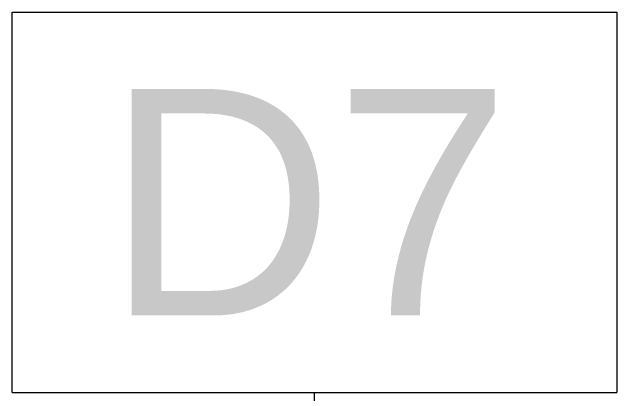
# Model space of a CAD drawing. Header units: inches. Extents: x -1176 to 1551, y -3558 to 978.
# Drawn here: x 240.82 to 252.82, y 39.83 to 47.41 of the extents above; entities that cross this region are included whole.
import ezdxf

# ---------------------------------------------------------------- set-up
doc = ezdxf.new("R2010")
doc.units = ezdxf.units.IN
doc.header["$MEASUREMENT"] = 0
doc.layers.add('A-ANNO-KEYN', color=231, linetype='Continuous', lineweight=9)
doc.styles.add('Arial', font='arial.ttf', dxfattribs={"height": 4.5})

# ---------------------------------------------------------------- blocks, each defined once
blk = doc.blocks.new('Keynote Tag - Keynote Number - Boxed-135510-1st Floor Demo')
at = {"layer": 'A-ANNO-KEYN'}
for p, q in [((-0.125, -0.07924), (-0.125, 0.07812)), ((-0.125, 0.07812), (0.125, 0.07812)), ((0.125, 0.07812), (0.125, -0.07924)), ((-0.125, -0.07924), (0.125, -0.07924))]:
    blk.add_line(p, q, dxfattribs=at)

msp = doc.modelspace()

# ---------------------------------------------------------------- linework, layer by layer
at = {"layer": 'A-ANNO-KEYN'}
msp.add_line((246.819, 33.798), (246.819, 39.854), dxfattribs=at)

# ---------------------------------------------------------------- block references
at = {"layer": 'A-ANNO-KEYN', "xscale": 47.99999999999997, "yscale": 47.99999999999997, "zscale": 47.99999999999997}
msp.add_blockref('Keynote Tag - Keynote Number - Boxed-135510-1st Floor Demo', (246.819, 43.657), dxfattribs=at)

# ---------------------------------------------------------------- texts
at = {"layer": 'A-ANNO-KEYN', "insert": (242.676, 45.883), "char_height": 4.5, "width": 9.8475, "attachment_point": 1, "style": 'Arial'}
msp.add_mtext('D7', dxfattribs=at)

doc.saveas('drawing.dxf')
